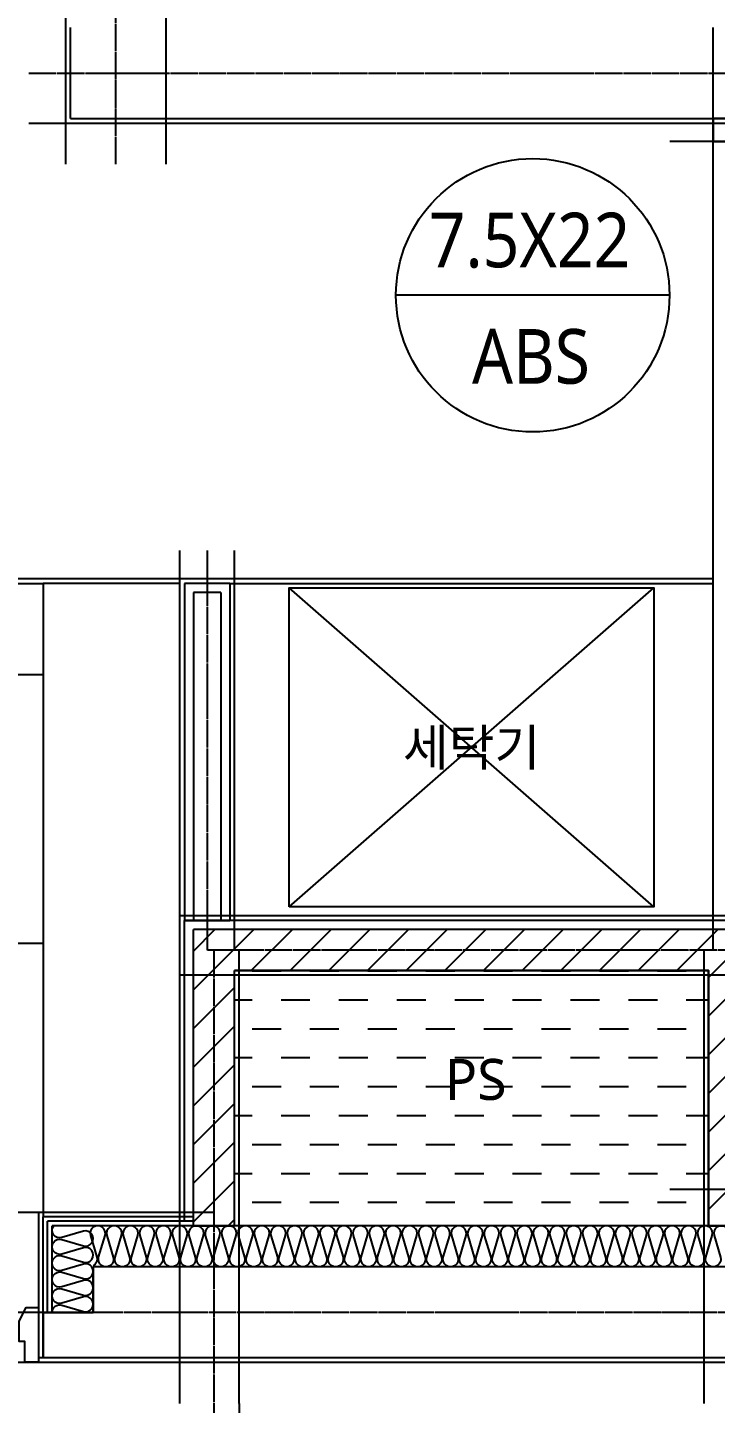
# Model space of a CAD drawing. Extents: x -137 to 14337, y 20899 to 40513.
# Drawn here: x 7458 to 8967, y 25959 to 28979 of the extents above; entities that cross this region are included whole.
import ezdxf
from ezdxf.enums import TextEntityAlignment as Align

# ---------------------------------------------------------------- set-up
doc = ezdxf.new("R2010")
doc.units = 0
doc.header["$MEASUREMENT"] = 0
doc.linetypes.add('UP-LT-1', pattern=[62, 60, -1, 0, -1])
for name, color, linetype in [('54B_A-CEN', 1, 'UP-LT-1'), ('54B_A-CON', 2, 'Continuous'), ('54B_A-FIN', 8, 'Continuous'), ('54B_A-INS', 9, 'Continuous'), ('54B_A-MC', 171, 'Continuous'), ('54B_A-TEXT', 3, 'Continuous'), ('54B_A-TILE', 253, 'Continuous'), ('54B_A-WALB', 3, 'Continuous'), ('54B_AA-EL-PCN4', 4, 'Continuous'), ('54B_AA-EL-PCN9', 9, 'Continuous'), ('54B_AA-WAXM-DRYW', 7, 'Continuous'), ('54B_AA-XXXX-PATT', 8, 'Continuous'), ('54B_DEFPOINT', 163, 'Continuous'), ('54B_DEFPOINTS', 145, 'Continuous'), ('54B_S-SHAFT', 1, 'Continuous'), ('54B_SYM', 7, 'Continuous'), ('54B_X-55$0$02_F-KIT', 6, 'Continuous')]:
    doc.layers.add(name, color=color, linetype=linetype)
doc.layers.add('54B_A-door', color=4, linetype='Continuous', lineweight=25)
doc.styles.add('UP-A31-REDRAW', font='malgun.ttf')

msp = doc.modelspace()

# ---------------------------------------------------------------- hatches: boundary and pattern name
at = {"layer": '54B_AA-XXXX-PATT'}
h = msp.add_hatch(dxfattribs=at)
h.set_pattern_fill('_USER', color=256, scale=60, angle=45, style=0, pattern_type=0)
h.set_pattern_definition([(45, (10771.52, 34398.515), (-42.4264, 42.4264), [])])
h.paths.add_polyline_path([(8951.5, 26348.5), (9041.5, 26348.5), (9041.5, 26998.5), (7821.5, 26998.5), (7821.5, 26348.5), (7911.5, 26348.5), (7911.5, 26908.5), (8951.5, 26908.5)])
at = {"layer": '54B_S-SHAFT'}
h = msp.add_hatch(dxfattribs=at)
h.set_pattern_fill('DASH', color=10, scale=20)
h.set_pattern_definition([(0, (-4178.48, 428.515), (63.5, 63.5), [63.5, -63.5])])
h.paths.add_polyline_path([(7911.5, 26908.5), (8951.5, 26908.5), (8951.5, 26348.5), (7911.5, 26348.5)])

# ---------------------------------------------------------------- linework, layer by layer
at = {"layer": '54B_A-CEN'}
for p, q in [((7651.5, 28678.4), (7651.5, 34621)), ((7460.5, 28878.5), (10771.5, 28878.5)), ((7851.5, 27831, 0), (7851.5, 26953.5, 0)), ((9031.5, 26953.5), (7851.5, 26953.5)), ((7866.5, 26953.5), (7866.5, 25958.5)), ((10771.5, 26158.5), (3431.5, 26158.5)), ((7866.5, 25958.5), (7866.5, 23332.8))]:
    msp.add_line(p, q, dxfattribs=at)
at = {"layer": '54B_A-CON'}
for p, q in [((7551.5, 28778.5), (7551.5, 28978.5)), ((7551.5, 28778.5), (10671.5, 28778.5)), ((10671.5, 26258.5), (7601.5, 26258.5)), ((7601.5, 26258.5), (7601.5, 26158.5)), ((7601.5, 26158.5), (7491.5, 26158.5)), ((7491.5, 26158.5), (7491.5, 26058.5)), ((10771.5, 26058.5), (7491.5, 26058.5))]:
    msp.add_line(p, q, dxfattribs=at)
at = {"layer": '54B_A-door', "elevation": 0}
msp.add_lwpolyline([(7481.5, 26049.5), (7451.5, 26049.5), (7451.5, 26094.5), (7439.5, 26094.5), (7439.5, 26139.5), (7454.5, 26169.5), (7481.5, 26169.5)], close=True, dxfattribs=at)
at = {"layer": '54B_A-FIN'}
for p, q in [((7801.5, 26358.5), (7801.5, 27018.5)), ((9041.5, 27018.5), (7801.5, 27018.5)), ((7821.5, 26368.5), (7491.5, 26368.5)), ((7491.5, 26158.5), (7491.5, 26368.5)), ((7821.5, 26358.5), (7501.5, 26358.5)), ((7501.5, 26158.5), (7501.5, 26358.5))]:
    msp.add_line(p, q, dxfattribs=at)
at = {"layer": '54B_A-INS'}
for p in [(10671.5, 26348.5), (7511.5, 26158.5)]:
    msp.add_line(p, (7511.5, 26348.5), dxfattribs=at)
at = {"layer": '54B_A-INS', "elevation": 0}
for points in [[(7511.5, 26158.5, -0.500912), (7532.9, 26174.5), (7580.2, 26160.5, 1.337395), (7580.2, 26192.5), (7532.9, 26178.5, -1.337394), (7532.9, 26210.5), (7580.2, 26196.5, 1.337394), (7580.2, 26228.5), (7532.9, 26214.5, -1.337395), (7532.9, 26246.5), (7580.2, 26232.5, 1.337395), (7580.2, 26264.5), (7532.9, 26250.5, -1.337394), (7532.9, 26282.5), (7580.2, 26268.5, 1.337394), (7580.2, 26300.5), (7532.9, 26286.5, -1.337395), (7532.9, 26318.5), (7580.2, 26304.5, 1.337395), (7580.2, 26336.5), (7532.9, 26322.5, -0.722154), (7514.9, 26348.5, -0.722154)], [(8995.5, 26327.2, 1.337394), (8963.5, 26327.2), (8977.5, 26279.9, -1.337394), (8945.5, 26279.9), (8959.5, 26327.2, 1.337394), (8927.5, 26327.2), (8941.5, 26279.9, -1.337394), (8909.5, 26279.9), (8923.5, 26327.2, 1.337394), (8891.5, 26327.2), (8905.5, 26279.9, -1.337394), (8873.5, 26279.9), (8887.5, 26327.2, 1.337394), (8855.5, 26327.2), (8869.5, 26279.9, -1.337394), (8837.5, 26279.9), (8851.5, 26327.2, 1.337394), (8819.5, 26327.2), (8833.5, 26279.9, -1.337394), (8801.5, 26279.9), (8815.5, 26327.2, 1.337394), (8783.5, 26327.2), (8797.5, 26279.9, -1.337394), (8765.5, 26279.9), (8779.5, 26327.2, 1.337394), (8747.5, 26327.2), (8761.5, 26279.9, -1.337394), (8729.5, 26279.9), (8743.5, 26327.2, 1.337394), (8711.5, 26327.2), (8725.5, 26279.9, -1.337394), (8693.5, 26279.9), (8707.5, 26327.2, 1.337395), (8675.5, 26327.2), (8689.5, 26279.9, -1.337395), (8657.5, 26279.9), (8671.5, 26327.2, 1.337394), (8639.5, 26327.2), (8653.5, 26279.9, -1.337394), (8621.5, 26279.9), (8635.5, 26327.2, 1.337394), (8603.5, 26327.2), (8617.5, 26279.9, -1.337395), (8585.5, 26279.9), (8599.5, 26327.2, 1.337395), (8567.5, 26327.2), (8581.5, 26279.9, -1.337394), (8549.5, 26279.9), (8563.5, 26327.2, 1.337394), (8531.5, 26327.2), (8545.5, 26279.9, -1.337394), (8513.5, 26279.9), (8527.5, 26327.2, 1.337395), (8495.5, 26327.2), (8509.5, 26279.9, -1.337395), (8477.5, 26279.9), (8491.5, 26327.2, 1.337394), (8459.5, 26327.2), (8473.5, 26279.9, -1.337394), (8441.5, 26279.9), (8455.5, 26327.2, 1.337394), (8423.5, 26327.2), (8437.5, 26279.9, -1.337394), (8405.5, 26279.9), (8419.5, 26327.2, 1.337394), (8387.5, 26327.2), (8401.5, 26279.9, -1.337394), (8369.5, 26279.9), (8383.5, 26327.2, 1.337394), (8351.5, 26327.2), (8365.5, 26279.9, -1.337394), (8333.5, 26279.9), (8347.5, 26327.2, 1.337394), (8315.5, 26327.2), (8329.5, 26279.9, -1.337394), (8297.5, 26279.9), (8311.5, 26327.2, 1.337394), (8279.5, 26327.2), (8293.5, 26279.9, -1.337394), (8261.5, 26279.9), (8275.5, 26327.2, 1.337394), (8243.5, 26327.2), (8257.5, 26279.9, -1.337394), (8225.5, 26279.9), (8239.5, 26327.2, 1.337394), (8207.5, 26327.2), (8221.5, 26279.9, -1.337394), (8189.5, 26279.9), (8203.5, 26327.2, 1.337394), (8171.5, 26327.2), (8185.5, 26279.9, -1.337394), (8153.5, 26279.9), (8167.5, 26327.2, 1.337394), (8135.5, 26327.2), (8149.5, 26279.9, -1.337394), (8117.5, 26279.9), (8131.5, 26327.2, 1.337394), (8099.5, 26327.2), (8113.5, 26279.9, -1.337394), (8081.5, 26279.9), (8095.5, 26327.2, 1.337394), (8063.5, 26327.2), (8077.5, 26279.9, -1.337394), (8045.5, 26279.9), (8059.5, 26327.2, 1.337394), (8027.5, 26327.2), (8041.5, 26279.9, -1.337394), (8009.5, 26279.9), (8023.5, 26327.2, 1.337394), (7991.5, 26327.2), (8005.5, 26279.9, -1.337394), (7973.5, 26279.9), (7987.5, 26327.2, 1.337394), (7955.5, 26327.2), (7969.5, 26279.9, -1.337394), (7937.5, 26279.9), (7951.5, 26327.2, 1.337394), (7919.5, 26327.2), (7933.5, 26279.9, -1.337394), (7901.5, 26279.9), (7915.5, 26327.2, 1.337394), (7883.5, 26327.2), (7897.5, 26279.9, -1.337394), (7865.5, 26279.9), (7879.5, 26327.2, 1.337394), (7847.5, 26327.2), (7861.5, 26279.9, -1.337394), (7829.5, 26279.9), (7843.5, 26327.2, 1.337394), (7811.5, 26327.2), (7825.5, 26279.9, -1.337394), (7793.5, 26279.9), (7807.5, 26327.2, 1.337394), (7775.5, 26327.2), (7789.5, 26279.9, -1.337394), (7757.5, 26279.9), (7771.5, 26327.2, 1.337394), (7739.5, 26327.2), (7753.5, 26279.9, -1.337394), (7721.5, 26279.9), (7735.5, 26327.2, 1.337395), (7703.5, 26327.2), (7717.5, 26279.9, -1.337395), (7685.5, 26279.9), (7699.5, 26327.2, 1.337394), (7667.5, 26327.2), (7681.5, 26279.9, -1.337394), (7649.5, 26279.9), (7663.5, 26327.2, 1.337394), (7631.5, 26327.2), (7645.5, 26279.9, -1.337395), (7613.5, 26279.9), (7627.5, 26327.2, 1.337395), (7595.5, 26327.2), (7609.5, 26279.9, -0.352698), (7601.5, 26260.6, -0.352698)]]:
    msp.add_lwpolyline(points, format="xyb", dxfattribs=at)
at = {"layer": '54B_A-MC'}
for p, q in [((7541.5, 28678.4), (7541.5, 34621)), ((7761.5, 28678.4), (7761.5, 34621)), ((8961.5, 26953.5), (8961.5, 28978.5)), ((7460.5, 28768.5), (9173.3, 28768.5)), ((10771.5, 28728.5), (8866.7, 28728.5)), ((7791.5, 25958.5), (7791.5, 27831)), ((7911.5, 26953.5, 0), (7911.5, 27831, 0)), ((8961.5, 27768.5), (5795.3, 27768.5)), ((9091.5, 27028.5), (7791.5, 27028.5)), ((7921.5, 25958.5), (7921.5, 26953.5)), ((8941.5, 25958.5), (8941.5, 26953.5)), ((9091.5, 26898.5), (7791.5, 26898.5)), ((10771.5, 26428.5), (8866.7, 26428.5)), ((4841.5, 26378.5), (7866.5, 26378.5)), ((7481.5, 26378.5), (7481.5, 26048.5)), ((10771.5, 26048.5), (3431.5, 26048.5)), ((7921.5, 25958.5), (7921.5, 23332.8))]:
    msp.add_line(p, q, dxfattribs=at)
at = {"layer": '54B_A-TILE'}
for p, q in [((6431.5, 26968.5), (7491.5, 26968.5)), ((6431.5, 26378.5), (7491.5, 26378.5))]:
    msp.add_line(p, q, dxfattribs=at)
at = {"layer": '54B_A-WALB'}
for p, q in [((7821.5, 26348.5), (7821.5, 26998.5)), ((9041.5, 26998.5), (7821.5, 26998.5)), ((7911.5, 26348.5), (7911.5, 26908.5)), ((8951.5, 26908.5), (7911.5, 26908.5)), ((8951.5, 26348.5), (8951.5, 26908.5)), ((7821.5, 26348.5), (7911.5, 26348.5)), ((8951.5, 26348.5), (9041.5, 26348.5))]:
    msp.add_line(p, q, dxfattribs=at)
at = {"layer": '54B_AA-EL-PCN4'}
msp.add_line((6421.5, 27558.5), (7491.5, 27558.5), dxfattribs=at)
at = {"layer": '54B_AA-EL-PCN9'}
for p, q in [((6421.5, 27758.5), (7491.5, 27758.5)), ((7491.5, 27758.5), (7491.5, 26368.5))]:
    msp.add_line(p, q, dxfattribs=at)
at = {"layer": '54B_AA-WAXM-DRYW'}
for p, q in [((7801.5, 27758.5), (7801.5, 27018.5)), ((7901.5, 27758.5), (7801.5, 27758.5)), ((7901.5, 27758.5), (7901.5, 27018.5, 0)), ((7821.5, 27738.5), (7821.5, 27018.5, 0)), ((7881.5, 27738.5), (7821.5, 27738.5)), ((7881.5, 27738.5), (7881.5, 27018.5, 0)), ((7801.5, 27018.5), (7901.5, 27018.5, 0))]:
    msp.add_line(p, q, dxfattribs=at)
at = {"layer": '54B_AA-WAXM-DRYW', "elevation": 0}
msp.add_lwpolyline([(9091.5, 28728.5), (9091.5, 28778.5), (8961.5, 28778.5), (8961.5, 28728.5)], close=True, dxfattribs=at)
at = {"layer": '54B_DEFPOINTS'}
for p, q in [((7601.5, 26158.5), (7601.5, 26258.5)), ((7491.5, 26158.5), (7481.5, 26158.5)), ((7491.5, 26058.5), (7491.5, 26158.5)), ((7491.5, 26158.5), (7601.5, 26158.5)), ((7491.5, 26058.5), (7481.5, 26058.5))]:
    msp.add_line(p, q, dxfattribs=at)
at = {"layer": '54B_S-SHAFT', "elevation": 0}
msp.add_lwpolyline([(7911.5, 26908.5), (8951.5, 26908.5), (8951.5, 26348.5), (7911.5, 26348.5)], close=True, dxfattribs=at)
at = {"layer": '54B_SYM'}
msp.add_line((8865.7, 28390.8), (8265.7, 28390.8), dxfattribs=at)
msp.add_circle((8565.7, 28390.8), 300, dxfattribs=at)
at = {"layer": '54B_X-55$0$02_F-KIT'}
for p, q in [((7901.5, 27758.5), (8961.5, 27758.5)), ((8031.5, 27048.5), (8831.5, 27748.5)), ((8831.5, 27048.5), (8031.5, 27748.5))]:
    msp.add_line(p, q, dxfattribs=at)
at = {"layer": '54B_X-55$0$02_F-KIT', "elevation": 0}
for points in [[(7491.5, 26378.5), (7791.5, 26378.5), (7791.5, 27758.5), (7491.5, 27758.5)], [(8031.5, 27048.5), (8031.5, 27748.5), (8831.5, 27748.5), (8831.5, 27048.5)]]:
    msp.add_lwpolyline(points, close=True, dxfattribs=at)

# ---------------------------------------------------------------- texts
at = {"layer": '54B_A-TEXT', "style": 'UP-A31-REDRAW'}
msp.add_text('PS', height=90, dxfattribs=at).set_placement((8440.7, 26669.8, 0), align=Align.MIDDLE_CENTER)
at = {"layer": '54B_DEFPOINT', "style": 'UP-A31-REDRAW'}
msp.add_text('세탁기', height=80, dxfattribs=at).set_placement((8431.5, 27398.5), align=Align.MIDDLE_CENTER)
at = {"layer": '54B_SYM', "color": 3, "style": 'UP-A31-REDRAW', "width": 0.9}
for s, p in [('7.5X22', (8558.8, 28512.2)), ('ABS', (8561.9, 28256.8))]:
    msp.add_text(s, height=120, dxfattribs=at).set_placement(p, align=Align.MIDDLE_CENTER)

doc.saveas('drawing.dxf')
